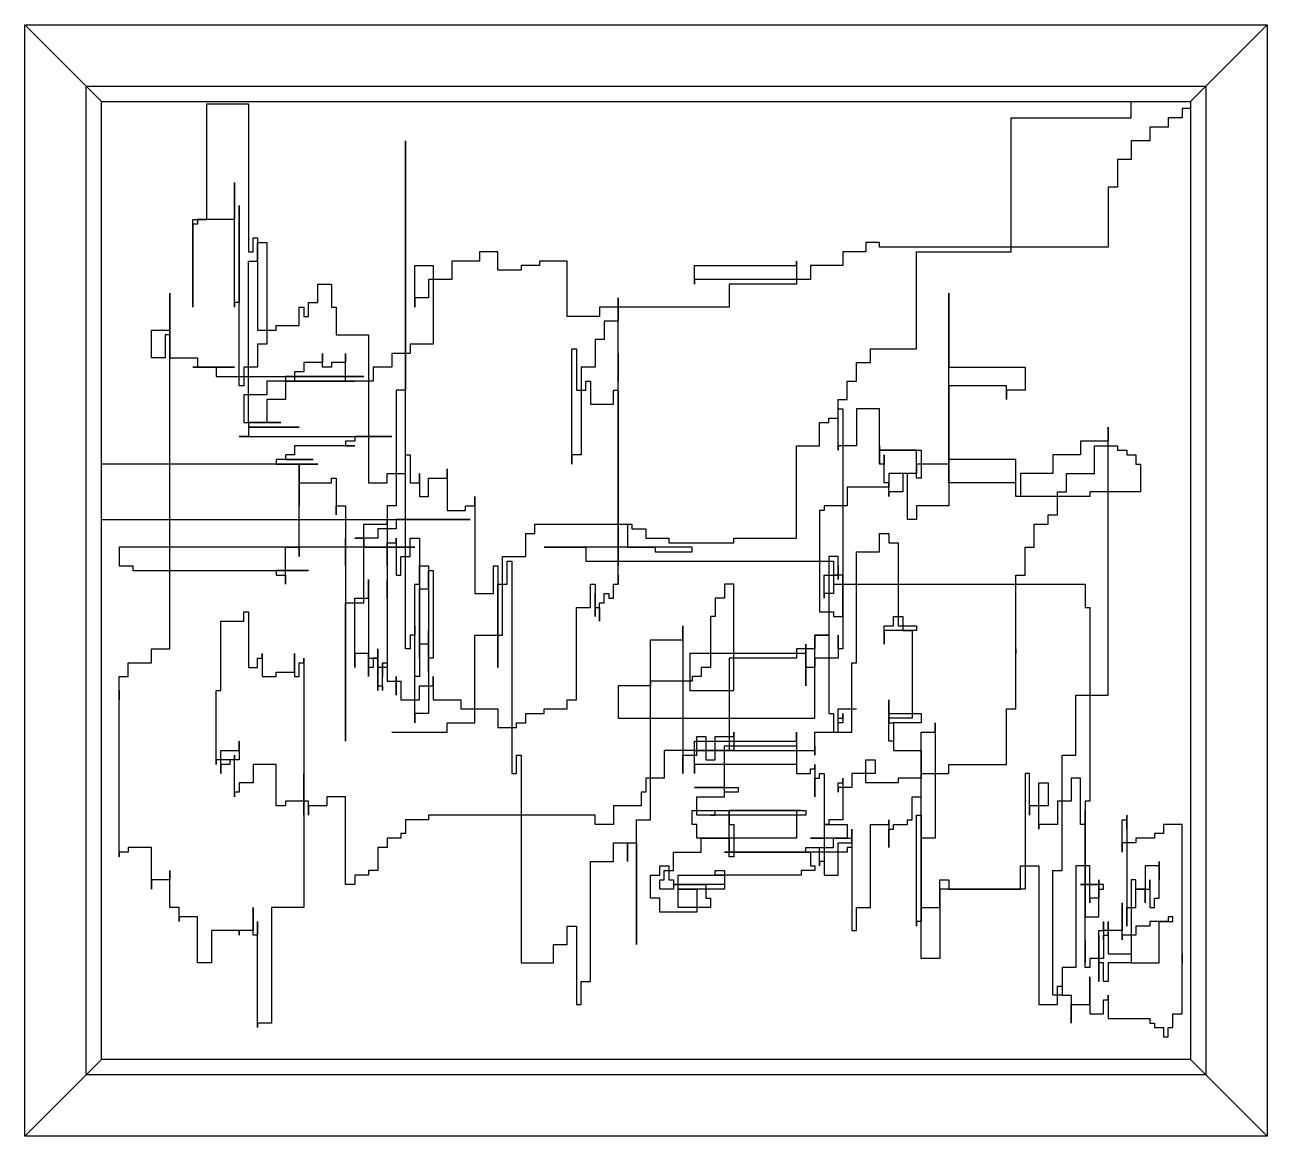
# Model space of a CAD drawing. Extents: x 6164 to 10597, y 5790 to 9750.
# Drawn here: x 7058.8 to 7545.1, y 8081.1 to 8516.1 of the extents above; entities that cross this region are included whole.
import ezdxf

# ---------------------------------------------------------------- set-up
doc = ezdxf.new("R2010")
doc.units = 0
doc.header["$MEASUREMENT"] = 0
for name, color, linetype in [('3', 3, 'CONTINUOUS'), ('4', 4, 'CONTINUOUS'), ('7', 7, 'CONTINUOUS')]:
    doc.layers.add(name, color=color, linetype=linetype)

msp = doc.modelspace()

# ---------------------------------------------------------------- linework, layer by layer
at = {"layer": '3'}
for p, q in [((7491.93, 8479.74), (7491.93, 8486.14)), ((7130.06, 8485.17), (7146.34, 8485.17)), ((7130.06, 8439.97), (7130.06, 8485.17)), ((7146.34, 8485.17), (7146.34, 8427.32)), ((7511.83, 8483.36), (7511.83, 8479.74)), ((7515.1, 8483.36), (7511.83, 8483.36)), ((7444.9, 8427.32), (7444.9, 8479.74)), ((7444.9, 8479.74), (7491.93, 8479.74)), ((7506.4, 8476.13), (7499.17, 8476.13)), ((7499.17, 8476.13), (7499.17, 8470.7)), ((7506.4, 8479.74), (7506.4, 8476.13)), ((7511.83, 8479.74), (7506.4, 8479.74)), ((7207.84, 8271.86), (7207.84, 8470.7)), ((7207.84, 8470.7), (7207.84, 8373.09)), ((7491.93, 8470.7), (7491.93, 8463.47)), ((7499.17, 8470.7), (7491.93, 8470.7)), ((7486.5, 8463.47), (7486.5, 8452.63)), ((7491.93, 8463.47), (7486.5, 8463.47)), ((7140.91, 8405.63), (7140.91, 8454.44)), ((7140.91, 8454.44), (7140.91, 8439.97)), ((7482.89, 8452.63), (7482.89, 8429.13)), ((7486.5, 8452.63), (7482.89, 8452.63)), ((7142.72, 8374.9), (7142.72, 8445.4)), ((7142.72, 8445.4), (7142.72, 8407.43)), ((7124.63, 8405.63), (7124.63, 8439.97)), ((7124.63, 8439.97), (7130.06, 8439.97)), ((7126.44, 8438.17), (7124.63, 8438.17)), ((7124.63, 8438.17), (7124.63, 8420.09)), ((7126.44, 8439.97), (7126.44, 8438.17)), ((7140.91, 8439.97), (7126.44, 8439.97)), ((7148.15, 8427.32), (7148.15, 8432.74)), ((7148.15, 8432.74), (7149.96, 8432.74)), ((7149.96, 8432.74), (7149.96, 8396.59)), ((7124.63, 8420.09), (7124.63, 8427.32)), ((7124.63, 8427.32), (7124.63, 8405.63)), ((7146.34, 8427.32), (7148.15, 8427.32)), ((7149.96, 8423.7), (7149.96, 8430.93)), ((7149.96, 8430.93), (7153.58, 8430.93)), ((7153.58, 8430.93), (7153.58, 8391.17)), ((7244.02, 8427.32), (7236.79, 8427.32)), ((7236.79, 8427.32), (7236.79, 8423.7)), ((7244.02, 8420.09), (7244.02, 8427.32)), ((7388, 8427.32), (7378.95, 8427.32)), ((7378.95, 8427.32), (7378.95, 8421.9)), ((7393.42, 8430.93), (7388, 8430.93)), ((7388, 8430.93), (7388, 8427.32)), ((7393.42, 8429.13), (7393.42, 8430.93)), ((7482.89, 8429.13), (7393.42, 8429.13)), ((7407.9, 8389.36), (7407.9, 8427.32)), ((7407.9, 8427.32), (7444.9, 8427.32)), ((7146.34, 8360.43), (7146.34, 8423.7)), ((7146.34, 8423.7), (7149.96, 8423.7)), ((7225.93, 8423.7), (7225.93, 8416.47)), ((7236.79, 8423.7), (7225.93, 8423.7)), ((7271.16, 8423.7), (7260.3, 8423.7)), ((7260.3, 8423.7), (7260.3, 8421.9)), ((7271.16, 8402.01), (7271.16, 8423.7)), ((7360.86, 8421.9), (7360.86, 8423.7)), ((7360.86, 8423.7), (7360.86, 8414.67)), ((7211.46, 8405.63), (7211.46, 8421.9)), ((7211.46, 8421.9), (7218.7, 8421.9)), ((7218.7, 8421.9), (7218.7, 8391.17)), ((7253.07, 8420.09), (7244.02, 8420.09)), ((7253.07, 8421.9), (7253.07, 8420.09)), ((7260.3, 8421.9), (7253.07, 8421.9)), ((7320.98, 8414.67), (7320.98, 8421.9)), ((7320.98, 8421.9), (7360.86, 8421.9)), ((7378.95, 8421.9), (7366.29, 8421.9)), ((7366.29, 8421.9), (7366.29, 8416.47)), ((7173.47, 8407.43), (7173.47, 8414.67)), ((7173.47, 8414.67), (7178.9, 8414.67)), ((7178.9, 8414.67), (7178.9, 8405.63)), ((7225.93, 8416.47), (7216.89, 8416.47)), ((7216.89, 8416.47), (7216.89, 8409.24)), ((7320.98, 8416.47), (7320.98, 8414.67)), ((7366.29, 8416.47), (7320.98, 8416.47)), ((7360.86, 8414.67), (7334.47, 8414.67)), ((7334.47, 8414.67), (7334.47, 8405.63)), ((7115.59, 8271.86), (7115.59, 8411.05)), ((7115.59, 8411.05), (7115.59, 8394.78)), ((7216.89, 8409.24), (7211.46, 8409.24)), ((7211.46, 8409.24), (7211.46, 8405.63)), ((7291.05, 8376.7), (7291.05, 8409.24)), ((7291.05, 8409.24), (7291.05, 8400.2)), ((7420.56, 8336.93), (7420.56, 8411.05)), ((7420.56, 8411.05), (7420.56, 8398.4)), ((7142.72, 8407.43), (7140.91, 8407.43)), ((7140.91, 8407.43), (7140.91, 8405.63)), ((7166.24, 8398.4), (7166.24, 8405.63)), ((7166.24, 8405.63), (7168.05, 8405.63)), ((7168.05, 8405.63), (7168.05, 8402.01)), ((7169.86, 8402.01), (7169.86, 8407.43)), ((7169.86, 8407.43), (7173.47, 8407.43)), ((7178.9, 8405.63), (7180.71, 8405.63)), ((7180.71, 8405.63), (7180.71, 8394.78)), ((7283.82, 8405.63), (7283.82, 8402.01)), ((7334.47, 8405.63), (7283.82, 8405.63)), ((7115.59, 8398.4), (7115.59, 8385.74)), ((7115.59, 8396.59), (7115.59, 8398.4)), ((7157.19, 8396.59), (7157.19, 8398.4)), ((7157.19, 8398.4), (7166.24, 8398.4)), ((7168.05, 8402.01), (7169.86, 8402.01)), ((7283.82, 8402.01), (7271.16, 8402.01)), ((7291.05, 8400.2), (7285.63, 8400.2)), ((7285.63, 8400.2), (7285.63, 8392.97)), ((7420.56, 8402.01), (7420.56, 8382.13)), ((7420.56, 8398.4), (7420.56, 8402.01)), ((7108.35, 8385.74), (7108.35, 8396.59)), ((7108.35, 8396.59), (7115.59, 8396.59)), ((7113.78, 8394.78), (7113.78, 8385.74)), ((7115.59, 8394.78), (7113.78, 8394.78)), ((7149.96, 8396.59), (7157.19, 8396.59)), ((7180.71, 8394.78), (7193.37, 8394.78)), ((7193.37, 8394.78), (7193.37, 8336.93)), ((7282.01, 8392.97), (7282.01, 8382.13)), ((7285.63, 8392.97), (7282.01, 8392.97)), ((7149.96, 8391.17), (7149.96, 8382.13)), ((7153.58, 8391.17), (7149.96, 8391.17)), ((7209.65, 8391.17), (7209.65, 8387.55)), ((7218.7, 8391.17), (7209.65, 8391.17)), ((7272.96, 8389.36), (7274.77, 8389.36)), ((7272.96, 8344.16), (7272.96, 8389.36)), ((7274.77, 8389.36), (7274.77, 8373.09)), ((7389.81, 8389.36), (7407.9, 8389.36)), ((7389.81, 8383.93), (7389.81, 8389.36)), ((7113.78, 8385.74), (7108.35, 8385.74)), ((7115.59, 8385.74), (7126.44, 8385.74)), ((7126.44, 8385.74), (7126.44, 8382.13)), ((7175.28, 8383.93), (7168.05, 8383.93)), ((7168.05, 8383.93), (7168.05, 8380.32)), ((7175.28, 8382.13), (7175.28, 8387.55)), ((7175.28, 8387.55), (7175.28, 8383.93)), ((7184.33, 8383.93), (7178.9, 8383.93)), ((7178.9, 8383.93), (7178.9, 8382.13)), ((7184.33, 8376.7), (7184.33, 8387.55)), ((7184.33, 8387.55), (7184.33, 8383.93)), ((7209.65, 8387.55), (7202.42, 8387.55)), ((7202.42, 8387.55), (7202.42, 8382.13)), ((7291.05, 8311.63), (7291.05, 8387.55)), ((7291.05, 8387.55), (7291.05, 8376.7)), ((7384.38, 8383.93), (7389.81, 8383.93)), ((7384.38, 8376.7), (7384.38, 8383.93)), ((7139.1, 8382.13), (7124.63, 8382.13)), ((7124.63, 8382.13), (7140.91, 8382.13)), ((7126.44, 8382.13), (7139.1, 8382.13)), ((7133.68, 8382.13), (7133.68, 8378.51)), ((7140.91, 8382.13), (7133.68, 8382.13)), ((7133.68, 8378.51), (7191.56, 8378.51)), ((7149.96, 8382.13), (7144.53, 8382.13)), ((7144.53, 8382.13), (7144.53, 8374.9)), ((7164.43, 8378.51), (7160.81, 8378.51)), ((7160.81, 8378.51), (7160.81, 8369.47)), ((7168.05, 8380.32), (7164.43, 8380.32)), ((7164.43, 8380.32), (7164.43, 8378.51)), ((7164.43, 8378.51), (7164.43, 8376.7)), ((7191.56, 8378.51), (7164.43, 8378.51)), ((7178.9, 8382.13), (7175.28, 8382.13)), ((7202.42, 8382.13), (7195.18, 8382.13)), ((7195.18, 8382.13), (7195.18, 8376.7)), ((7282.01, 8382.13), (7276.58, 8382.13)), ((7276.58, 8382.13), (7276.58, 8347.78)), ((7420.56, 8382.13), (7450.33, 8382.13)), ((7450.33, 8382.13), (7450.33, 8373.09)), ((7144.53, 8374.9), (7142.72, 8374.9)), ((7164.43, 8376.7), (7153.58, 8376.7)), ((7153.58, 8376.7), (7153.58, 8371.28)), ((7160.81, 8376.7), (7164.43, 8376.7)), ((7187.95, 8376.7), (7160.81, 8376.7)), ((7164.43, 8376.7), (7187.95, 8376.7)), ((7195.18, 8376.7), (7184.33, 8376.7)), ((7278.39, 8376.7), (7280.2, 8376.7)), ((7278.39, 8373.09), (7278.39, 8376.7)), ((7280.2, 8376.7), (7280.2, 8367.66)), ((7380.76, 8376.7), (7384.38, 8376.7)), ((7380.76, 8369.47), (7380.76, 8376.7)), ((7420.56, 8374.9), (7420.56, 8327.9)), ((7443.09, 8374.9), (7420.56, 8374.9)), ((7443.09, 8369.47), (7443.09, 8374.9)), ((7153.58, 8371.28), (7144.53, 8371.28)), ((7144.53, 8371.28), (7144.53, 8360.43)), ((7160.81, 8369.47), (7153.58, 8369.47)), ((7153.58, 8369.47), (7153.58, 8360.43)), ((7204.23, 8373.09), (7204.23, 8327.9)), ((7207.84, 8373.09), (7204.23, 8373.09)), ((7274.77, 8373.09), (7278.39, 8373.09)), ((7289.25, 8367.66), (7289.25, 8373.09)), ((7289.25, 8373.09), (7291.05, 8373.09)), ((7291.05, 8373.09), (7291.05, 8342.36)), ((7377.14, 8369.47), (7380.76, 8369.47)), ((7377.14, 8362.24), (7377.14, 8369.47)), ((7450.33, 8373.09), (7443.09, 8373.09)), ((7443.09, 8373.09), (7443.09, 8369.47)), ((7280.2, 8367.66), (7289.25, 8367.66)), ((7377.14, 8365.86), (7378.95, 8365.86)), ((7377.14, 8349.59), (7377.14, 8365.86)), ((7378.95, 8365.86), (7378.95, 8284.51)), ((7384.38, 8365.86), (7384.38, 8351.4)), ((7393.42, 8365.86), (7384.38, 8365.86)), ((7393.42, 8344.16), (7393.42, 8365.86)), ((7144.53, 8360.43), (7159, 8360.43)), ((7153.58, 8360.43), (7146.34, 8360.43)), ((7159, 8360.43), (7146.34, 8360.43)), ((7146.34, 8360.43), (7146.34, 8358.63)), ((7369.91, 8360.43), (7373.53, 8360.43)), ((7369.91, 8351.4), (7369.91, 8360.43)), ((7373.53, 8362.24), (7377.14, 8362.24)), ((7373.53, 8360.43), (7373.53, 8362.24)), ((7146.34, 8355.01), (7142.72, 8355.01)), ((7142.72, 8355.01), (7202.42, 8355.01)), ((7146.34, 8358.63), (7166.24, 8358.63)), ((7166.24, 8358.63), (7146.34, 8358.63)), ((7146.34, 8358.63), (7146.34, 8355.01)), ((7202.42, 8355.01), (7187.95, 8355.01)), ((7187.95, 8355.01), (7187.95, 8353.2)), ((7482.89, 8253.78), (7482.89, 8358.63)), ((7482.89, 8358.63), (7482.89, 8353.2)), ((7164.43, 8351.4), (7164.43, 8347.78)), ((7187.95, 8351.4), (7164.43, 8351.4)), ((7184.33, 8353.2), (7184.33, 8351.4)), ((7187.95, 8353.2), (7184.33, 8353.2)), ((7184.33, 8351.4), (7187.95, 8351.4)), ((7291.05, 8342.36), (7291.05, 8353.2)), ((7291.05, 8353.2), (7291.05, 8347.78)), ((7291.05, 8304.39), (7291.05, 8349.59)), ((7291.05, 8349.59), (7291.05, 8311.63)), ((7291.05, 8347.78), (7291.05, 8349.59)), ((7291.05, 8349.59), (7291.05, 8333.32)), ((7360.86, 8315.24), (7360.86, 8351.4)), ((7360.86, 8351.4), (7369.91, 8351.4)), ((7377.14, 8351.4), (7377.14, 8349.59)), ((7384.38, 8351.4), (7377.14, 8351.4)), ((7393.42, 8344.16), (7393.42, 8351.4)), ((7393.42, 8351.4), (7393.42, 8349.59)), ((7393.42, 8349.59), (7393.42, 8344.16)), ((7393.42, 8349.59), (7409.7, 8349.59)), ((7407.9, 8349.59), (7393.42, 8349.59)), ((7407.9, 8338.74), (7407.9, 8349.59)), ((7409.7, 8349.59), (7409.7, 8338.74)), ((7472.03, 8353.2), (7472.03, 8347.78)), ((7482.89, 8353.2), (7472.03, 8353.2)), ((7477.46, 8340.55), (7477.46, 8351.4)), ((7477.46, 8351.4), (7486.5, 8351.4)), ((7486.5, 8351.4), (7486.5, 8349.59)), ((7486.5, 8349.59), (7490.12, 8349.59)), ((7490.12, 8349.59), (7490.12, 8347.78)), ((7171.66, 8345.97), (7157.19, 8345.97)), ((7157.19, 8345.97), (7157.19, 8344.16)), ((7164.43, 8347.78), (7160.81, 8347.78)), ((7160.81, 8347.78), (7160.81, 8345.97)), ((7160.81, 8345.97), (7171.66, 8345.97)), ((7207.84, 8340.55), (7207.84, 8347.78)), ((7207.84, 8347.78), (7209.65, 8347.78)), ((7209.65, 8347.78), (7209.65, 8336.93)), ((7276.58, 8347.78), (7272.96, 8347.78)), ((7272.96, 8347.78), (7272.96, 8344.16)), ((7395.23, 8336.93), (7395.23, 8347.78)), ((7395.23, 8347.78), (7395.23, 8344.16)), ((7446.71, 8345.97), (7420.56, 8345.97)), ((7420.56, 8345.97), (7420.56, 8344.16)), ((7446.71, 8331.51), (7446.71, 8345.97)), ((7472.03, 8347.78), (7461.18, 8347.78)), ((7461.18, 8347.78), (7461.18, 8340.55)), ((7490.12, 8347.78), (7493.74, 8347.78)), ((7493.74, 8347.78), (7493.74, 8344.16)), ((7173.47, 8344.16), (7088.83, 8344.16)), ((7157.19, 8344.16), (7173.47, 8344.16)), ((7166.24, 8344.16), (7166.24, 8327.9)), ((7166.24, 8308.01), (7166.24, 8344.16)), ((7200.61, 8336.93), (7200.61, 8340.55)), ((7200.61, 8340.55), (7207.84, 8340.55)), ((7213.27, 8336.93), (7213.27, 8340.55)), ((7213.27, 8340.55), (7213.27, 8331.51)), ((7224.12, 8342.36), (7224.12, 8326.09)), ((7224.12, 8338.74), (7224.12, 8342.36)), ((7291.05, 8297.16), (7291.05, 8340.55)), ((7291.05, 8340.55), (7291.05, 8304.39)), ((7395.23, 8344.16), (7393.42, 8344.16)), ((7397.04, 8340.55), (7397.04, 8335.13)), ((7407.9, 8340.55), (7397.04, 8340.55)), ((7404.28, 8340.55), (7402.47, 8340.55)), ((7402.47, 8340.55), (7402.47, 8333.32)), ((7404.28, 8322.47), (7404.28, 8340.55)), ((7420.56, 8344.16), (7407.9, 8344.16)), ((7407.9, 8344.16), (7407.9, 8340.55)), ((7448.52, 8340.55), (7448.52, 8331.51)), ((7461.18, 8340.55), (7448.52, 8340.55)), ((7466.61, 8340.55), (7477.46, 8340.55)), ((7466.61, 8333.32), (7466.61, 8340.55)), ((7493.74, 8344.16), (7495.55, 8344.16)), ((7495.55, 8344.16), (7495.55, 8333.32)), ((7166.24, 8327.9), (7166.24, 8336.93)), ((7166.24, 8336.93), (7178.9, 8336.93)), ((7178.9, 8336.93), (7178.9, 8338.74)), ((7178.9, 8338.74), (7180.71, 8338.74)), ((7180.71, 8338.74), (7180.71, 8324.28)), ((7193.37, 8336.93), (7200.61, 8336.93)), ((7209.65, 8336.93), (7213.27, 8336.93)), ((7216.89, 8338.74), (7224.12, 8338.74)), ((7216.89, 8331.51), (7216.89, 8338.74)), ((7291.05, 8333.32), (7291.05, 8338.74)), ((7291.05, 8338.74), (7291.05, 8331.51)), ((7380.76, 8335.13), (7380.76, 8327.9)), ((7397.04, 8335.13), (7380.76, 8335.13)), ((7397.04, 8336.93), (7395.23, 8336.93)), ((7397.04, 8331.51), (7397.04, 8336.93)), ((7409.7, 8338.74), (7407.9, 8338.74)), ((7446.71, 8336.93), (7420.56, 8336.93)), ((7446.71, 8331.51), (7446.71, 8336.93)), ((7213.27, 8331.51), (7216.89, 8331.51)), ((7234.98, 8327.9), (7234.98, 8331.51)), ((7234.98, 8331.51), (7234.98, 8293.55)), ((7291.05, 8333.32), (7291.05, 8320.66)), ((7291.05, 8331.51), (7291.05, 8333.32)), ((7397.04, 8333.32), (7397.04, 8331.51)), ((7402.47, 8333.32), (7397.04, 8333.32)), ((7475.65, 8331.51), (7446.71, 8331.51)), ((7448.52, 8331.51), (7446.71, 8331.51)), ((7462.99, 8324.28), (7462.99, 8333.32)), ((7462.99, 8333.32), (7466.61, 8333.32)), ((7475.65, 8333.32), (7475.65, 8331.51)), ((7495.55, 8333.32), (7475.65, 8333.32)), ((7180.71, 8327.9), (7184.33, 8327.9)), ((7180.71, 8324.28), (7180.71, 8327.9)), ((7184.33, 8327.9), (7184.33, 8304.39)), ((7204.23, 8327.9), (7200.61, 8327.9)), ((7200.61, 8327.9), (7200.61, 8291.74)), ((7224.12, 8326.09), (7231.36, 8326.09)), ((7231.36, 8327.9), (7234.98, 8327.9)), ((7231.36, 8326.09), (7231.36, 8327.9)), ((7371.72, 8326.09), (7369.91, 8326.09)), ((7369.91, 8326.09), (7369.91, 8286.32)), ((7371.72, 8327.9), (7371.72, 8326.09)), ((7380.76, 8327.9), (7371.72, 8327.9)), ((7420.56, 8327.9), (7407.9, 8327.9)), ((7407.9, 8327.9), (7407.9, 8322.47)), ((7088.83, 8322.47), (7233.17, 8322.47)), ((7191.56, 8289.93), (7191.56, 8320.66)), ((7191.56, 8320.66), (7200.61, 8320.66)), ((7200.61, 8320.66), (7200.61, 8322.47)), ((7200.61, 8322.47), (7200.61, 8304.39)), ((7233.17, 8322.47), (7204.23, 8322.47)), ((7204.23, 8322.47), (7204.23, 8318.86)), ((7258.49, 8317.05), (7258.49, 8320.66)), ((7258.49, 8320.66), (7296.48, 8320.66)), ((7291.05, 8320.66), (7294.67, 8320.66)), ((7294.67, 8320.66), (7294.67, 8311.63)), ((7296.48, 8320.66), (7296.48, 8318.86)), ((7407.9, 8322.47), (7404.28, 8322.47)), ((7453.94, 8320.66), (7459.37, 8320.66)), ((7453.94, 8311.63), (7453.94, 8320.66)), ((7459.37, 8324.28), (7462.99, 8324.28)), ((7459.37, 8320.66), (7459.37, 8324.28)), ((7184.33, 8304.39), (7184.33, 8315.24)), ((7184.33, 8315.24), (7184.33, 8235.7)), ((7196.99, 8315.24), (7187.95, 8315.24)), ((7187.95, 8315.24), (7191.56, 8315.24)), ((7191.56, 8315.24), (7191.56, 8311.63)), ((7204.23, 8318.86), (7196.99, 8318.86)), ((7196.99, 8318.86), (7196.99, 8315.24)), ((7204.23, 8313.43), (7204.23, 8315.24)), ((7204.23, 8315.24), (7204.23, 8300.78)), ((7209.65, 8308.01), (7209.65, 8315.24)), ((7209.65, 8315.24), (7213.27, 8315.24)), ((7213.27, 8315.24), (7213.27, 8261.01)), ((7254.88, 8308.01), (7254.88, 8317.05)), ((7254.88, 8317.05), (7258.49, 8317.05)), ((7296.48, 8318.86), (7301.91, 8318.86)), ((7301.91, 8318.86), (7301.91, 8315.24)), ((7301.91, 8315.24), (7310.95, 8315.24)), ((7310.95, 8315.24), (7310.95, 8313.43)), ((7336.28, 8315.24), (7360.86, 8315.24)), ((7336.28, 8313.43), (7336.28, 8315.24)), ((7393.42, 8309.82), (7393.42, 8317.05)), ((7393.42, 8317.05), (7397.04, 8317.05)), ((7397.04, 8317.05), (7397.04, 8313.43)), ((7211.46, 8311.63), (7095.69, 8311.63)), ((7095.69, 8311.63), (7095.69, 8304.39)), ((7160.81, 8297.16), (7160.81, 8311.63)), ((7160.81, 8311.63), (7166.24, 8311.63)), ((7166.24, 8311.63), (7166.24, 8308.01)), ((7191.56, 8311.63), (7211.46, 8311.63)), ((7200.61, 8304.39), (7200.61, 8313.43)), ((7200.61, 8313.43), (7204.23, 8313.43)), ((7262.11, 8311.63), (7278.39, 8311.63)), ((7320, 8311.63), (7262.11, 8311.63)), ((7278.39, 8311.63), (7278.39, 8306.2)), ((7294.67, 8311.63), (7305.53, 8311.63)), ((7305.53, 8311.63), (7305.53, 8309.82)), ((7310.95, 8313.43), (7336.28, 8313.43)), ((7320, 8309.82), (7320, 8311.63)), ((7397.04, 8313.43), (7400.66, 8313.43)), ((7400.66, 8313.43), (7400.66, 8280.89)), ((7450.33, 8311.63), (7453.94, 8311.63)), ((7450.33, 8300.78), (7450.33, 8311.63)), ((7206.03, 8300.78), (7206.03, 8308.01)), ((7206.03, 8308.01), (7209.65, 8308.01)), ((7245.83, 8277.28), (7245.83, 8308.01)), ((7245.83, 8308.01), (7254.88, 8308.01)), ((7247.64, 8297.16), (7247.64, 8306.2)), ((7247.64, 8306.2), (7249.45, 8306.2)), ((7249.45, 8306.2), (7249.45, 8223.05)), ((7278.39, 8306.2), (7375.34, 8306.2)), ((7305.53, 8309.82), (7320, 8309.82)), ((7373.53, 8308.01), (7373.53, 8246.55)), ((7377.14, 8308.01), (7373.53, 8308.01)), ((7375.34, 8306.2), (7375.34, 8297.16)), ((7377.14, 8298.97), (7377.14, 8308.01)), ((7384.38, 8309.82), (7393.42, 8309.82)), ((7384.38, 8266.43), (7384.38, 8309.82)), ((7095.69, 8304.39), (7101.12, 8304.39)), ((7101.12, 8304.39), (7101.12, 8302.59)), ((7101.12, 8302.59), (7169.86, 8302.59)), ((7169.86, 8302.59), (7157.19, 8302.59)), ((7157.19, 8302.59), (7157.19, 8300.78)), ((7157.19, 8300.78), (7160.81, 8300.78)), ((7160.81, 8300.78), (7160.81, 8297.16)), ((7204.23, 8300.78), (7206.03, 8300.78)), ((7213.27, 8297.16), (7213.27, 8304.39)), ((7213.27, 8304.39), (7216.89, 8304.39)), ((7216.89, 8304.39), (7216.89, 8273.66)), ((7216.89, 8295.36), (7216.89, 8302.59)), ((7216.89, 8302.59), (7218.7, 8302.59)), ((7218.7, 8302.59), (7218.7, 8268.24)), ((7242.21, 8293.55), (7242.21, 8304.39)), ((7242.21, 8304.39), (7244.02, 8304.39)), ((7244.02, 8304.39), (7244.02, 8264.63)), ((7291.05, 8297.16), (7291.05, 8300.78)), ((7291.05, 8300.78), (7291.05, 8297.16)), ((7371.72, 8300.78), (7377.14, 8300.78)), ((7371.72, 8291.74), (7371.72, 8300.78)), ((7375.34, 8300.78), (7375.34, 8293.55)), ((7378.95, 8300.78), (7375.34, 8300.78)), ((7377.14, 8304.39), (7377.14, 8298.97)), ((7377.14, 8300.78), (7377.14, 8304.39)), ((7378.95, 8284.51), (7378.95, 8300.78)), ((7446.71, 8300.78), (7450.33, 8300.78)), ((7446.71, 8270.05), (7446.71, 8300.78)), ((7193.37, 8291.74), (7193.37, 8298.97)), ((7193.37, 8298.97), (7193.37, 8261.01)), ((7200.61, 8291.74), (7200.61, 8298.97)), ((7200.61, 8298.97), (7200.61, 8264.63)), ((7211.46, 8261.01), (7211.46, 8297.16)), ((7211.46, 8297.16), (7213.27, 8297.16)), ((7244.02, 8264.63), (7244.02, 8297.16)), ((7244.02, 8297.16), (7247.64, 8297.16)), ((7280.2, 8288.13), (7280.2, 8297.16)), ((7280.2, 8297.16), (7282.01, 8297.16)), ((7282.01, 8297.16), (7282.01, 8284.51)), ((7289.25, 8291.74), (7289.25, 8297.16)), ((7289.25, 8297.16), (7291.05, 8297.16)), ((7332.66, 8297.16), (7332.66, 8291.74)), ((7336.28, 8297.16), (7332.66, 8297.16)), ((7336.28, 8255.59), (7336.28, 8297.16)), ((7375.34, 8297.16), (7473.84, 8297.16)), ((7473.84, 8297.16), (7473.84, 8288.13)), ((7187.95, 8264.63), (7187.95, 8291.74)), ((7187.95, 8291.74), (7193.37, 8291.74)), ((7213.27, 8268.24), (7213.27, 8295.36)), ((7213.27, 8295.36), (7216.89, 8295.36)), ((7234.98, 8293.55), (7242.21, 8293.55)), ((7282.01, 8284.51), (7282.01, 8293.55)), ((7282.01, 8293.55), (7282.01, 8286.32)), ((7282.01, 8286.32), (7282.01, 8293.55)), ((7282.01, 8293.55), (7282.01, 8284.51)), ((7285.63, 8289.93), (7285.63, 8293.55)), ((7285.63, 8293.55), (7287.44, 8293.55)), ((7287.44, 8293.55), (7287.44, 8291.74)), ((7287.44, 8291.74), (7289.25, 8291.74)), ((7332.66, 8291.74), (7329.04, 8291.74)), ((7329.04, 8291.74), (7329.04, 8284.51)), ((7371.72, 8293.55), (7371.72, 8291.74)), ((7375.34, 8293.55), (7371.72, 8293.55)), ((7144.53, 8282.7), (7144.53, 8286.32)), ((7144.53, 8286.32), (7146.34, 8286.32)), ((7146.34, 8286.32), (7146.34, 8264.63)), ((7184.33, 8289.93), (7191.56, 8289.93)), ((7184.33, 8235.7), (7184.33, 8289.93)), ((7274.77, 8288.13), (7280.2, 8288.13)), ((7274.77, 8251.97), (7274.77, 8288.13)), ((7282.01, 8284.51), (7282.01, 8288.13)), ((7282.01, 8288.13), (7283.82, 8288.13)), ((7283.82, 8282.7), (7283.82, 8289.93)), ((7283.82, 8289.93), (7285.63, 8289.93)), ((7283.82, 8288.13), (7283.82, 8282.7)), ((7369.91, 8286.32), (7375.34, 8286.32)), ((7375.34, 8286.32), (7375.34, 8284.51)), ((7473.84, 8288.13), (7475.65, 8288.13)), ((7475.65, 8288.13), (7475.65, 8212.2)), ((7135.49, 8282.7), (7144.53, 8282.7)), ((7135.49, 8255.59), (7135.49, 8282.7)), ((7327.23, 8284.51), (7327.23, 8264.63)), ((7329.04, 8284.51), (7327.23, 8284.51)), ((7375.34, 8284.51), (7378.95, 8284.51)), ((7378.95, 8284.51), (7378.95, 8271.86)), ((7398.85, 8280.89), (7398.85, 8284.51)), ((7398.85, 8284.51), (7402.47, 8284.51)), ((7402.47, 8284.51), (7402.47, 8279.09)), ((7211.46, 8277.28), (7209.65, 8277.28)), ((7209.65, 8277.28), (7209.65, 8271.86)), ((7211.46, 8280.89), (7211.46, 8277.28)), ((7211.46, 8242.93), (7211.46, 8280.89)), ((7216.89, 8262.82), (7216.89, 8279.09)), ((7216.89, 8279.09), (7216.89, 8246.55)), ((7234.98, 8277.28), (7245.83, 8277.28)), ((7234.98, 8242.93), (7234.98, 8277.28)), ((7316.38, 8275.47), (7316.38, 8280.89)), ((7316.38, 8280.89), (7316.38, 8223.05)), ((7373.53, 8277.28), (7368.1, 8277.28)), ((7368.1, 8277.28), (7373.53, 8277.28)), ((7368.1, 8244.74), (7368.1, 8277.28)), ((7368.1, 8277.28), (7368.1, 8271.86)), ((7377.14, 8277.28), (7377.14, 8268.24)), ((7377.14, 8271.86), (7377.14, 8277.28)), ((7395.23, 8273.66), (7395.23, 8280.89)), ((7395.23, 8280.89), (7398.85, 8280.89)), ((7395.23, 8279.09), (7395.23, 8273.66)), ((7407.9, 8279.09), (7395.23, 8279.09)), ((7400.66, 8280.89), (7407.9, 8280.89)), ((7402.47, 8279.09), (7406.09, 8279.09)), ((7406.09, 8279.09), (7406.09, 8244.74)), ((7407.9, 8280.89), (7407.9, 8279.09)), ((7108.35, 8266.43), (7108.35, 8271.86)), ((7108.35, 8271.86), (7115.59, 8271.86)), ((7196.99, 8268.24), (7196.99, 8271.86)), ((7196.99, 8271.86), (7196.99, 8257.39)), ((7209.65, 8271.86), (7207.84, 8271.86)), ((7216.89, 8273.66), (7213.27, 8273.66)), ((7213.27, 8273.66), (7213.27, 8268.24)), ((7303.72, 8275.47), (7316.38, 8275.47)), ((7303.72, 8204.97), (7303.72, 8275.47)), ((7360.86, 8271.86), (7360.86, 8268.24)), ((7368.1, 8271.86), (7360.86, 8271.86)), ((7364.48, 8273.66), (7364.48, 8270.05)), ((7364.48, 8257.39), (7364.48, 8273.66)), ((7364.48, 8271.86), (7364.48, 8257.39)), ((7364.48, 8268.24), (7364.48, 8271.86)), ((7364.48, 8271.86), (7364.48, 8268.24)), ((7364.48, 8264.63), (7364.48, 8271.86)), ((7378.95, 8271.86), (7377.14, 8271.86)), ((7446.71, 8248.36), (7446.71, 8271.86)), ((7446.71, 8271.86), (7446.71, 8270.05)), ((7149.96, 8264.63), (7149.96, 8268.24)), ((7149.96, 8268.24), (7151.77, 8268.24)), ((7151.77, 8268.24), (7151.77, 8270.05)), ((7151.77, 8270.05), (7151.77, 8261.01)), ((7164.43, 8262.82), (7164.43, 8270.05)), ((7164.43, 8270.05), (7164.43, 8261.01)), ((7168.05, 8266.43), (7168.05, 8268.24)), ((7168.05, 8268.24), (7168.05, 8206.78)), ((7193.37, 8270.05), (7187.95, 8270.05)), ((7187.95, 8270.05), (7187.95, 8264.63)), ((7193.37, 8264.63), (7193.37, 8270.05)), ((7193.37, 8261.01), (7193.37, 8268.24)), ((7193.37, 8268.24), (7196.99, 8268.24)), ((7196.99, 8268.24), (7195.18, 8268.24)), ((7195.18, 8268.24), (7195.18, 8264.63)), ((7196.99, 8255.59), (7196.99, 8268.24)), ((7218.7, 8268.24), (7216.89, 8268.24)), ((7216.89, 8268.24), (7216.89, 8262.82)), ((7319.17, 8270.05), (7319.17, 8255.59)), ((7364.48, 8270.05), (7319.17, 8270.05)), ((7360.86, 8268.24), (7334.47, 8268.24)), ((7334.47, 8268.24), (7334.47, 8232.09)), ((7377.14, 8268.24), (7368.1, 8268.24)), ((7368.1, 8268.24), (7368.1, 8264.63)), ((7099.31, 8266.43), (7108.35, 8266.43)), ((7099.31, 8261.01), (7099.31, 8266.43)), ((7146.34, 8264.63), (7149.96, 8264.63)), ((7157.19, 8261.01), (7157.19, 8262.82)), ((7157.19, 8262.82), (7164.43, 8262.82)), ((7166.24, 8261.01), (7166.24, 8266.43)), ((7166.24, 8266.43), (7168.05, 8266.43)), ((7195.18, 8264.63), (7193.37, 8264.63)), ((7200.61, 8264.63), (7196.99, 8264.63)), ((7196.99, 8264.63), (7196.99, 8255.59)), ((7198.8, 8266.43), (7198.8, 8261.01)), ((7198.8, 8261.01), (7198.8, 8266.43)), ((7198.8, 8266.43), (7200.61, 8266.43)), ((7198.8, 8255.59), (7198.8, 8266.43)), ((7200.61, 8266.43), (7200.61, 8259.2)), ((7327.23, 8264.63), (7323.62, 8264.63)), ((7323.62, 8264.63), (7323.62, 8261.01)), ((7368.1, 8264.63), (7364.48, 8264.63)), ((7382.57, 8239.32), (7382.57, 8266.43)), ((7382.57, 8266.43), (7384.38, 8266.43)), ((7095.69, 8261.01), (7099.31, 8261.01)), ((7095.69, 8251.97), (7095.69, 8261.01)), ((7151.77, 8261.01), (7157.19, 8261.01)), ((7164.43, 8261.01), (7166.24, 8261.01)), ((7196.99, 8257.39), (7198.8, 8257.39)), ((7198.8, 8257.39), (7198.8, 8255.59)), ((7200.61, 8259.2), (7204.23, 8259.2)), ((7204.23, 8259.2), (7204.23, 8261.01)), ((7204.23, 8261.01), (7204.23, 8253.78)), ((7204.23, 8259.2), (7206.03, 8259.2)), ((7204.23, 8253.78), (7204.23, 8259.2)), ((7206.03, 8259.2), (7206.03, 8251.97)), ((7213.27, 8261.01), (7211.46, 8261.01)), ((7213.27, 8257.39), (7218.7, 8257.39)), ((7213.27, 8251.97), (7213.27, 8257.39)), ((7218.7, 8257.39), (7218.7, 8261.01)), ((7218.7, 8261.01), (7218.7, 8251.97)), ((7303.72, 8257.39), (7291.05, 8257.39)), ((7291.05, 8257.39), (7291.05, 8244.74)), ((7320, 8259.2), (7303.72, 8259.2)), ((7303.72, 8259.2), (7303.72, 8257.39)), ((7323.62, 8261.01), (7320, 8261.01)), ((7320, 8261.01), (7320, 8259.2)), ((7095.69, 8190.51), (7095.69, 8255.59)), ((7095.69, 8255.59), (7095.69, 8251.97)), ((7133.68, 8226.66), (7133.68, 8255.59)), ((7133.68, 8255.59), (7135.49, 8255.59)), ((7206.03, 8251.97), (7213.27, 8251.97)), ((7218.7, 8251.97), (7229.55, 8251.97)), ((7229.55, 8251.97), (7229.55, 8248.36)), ((7271.16, 8248.36), (7271.16, 8251.97)), ((7271.16, 8251.97), (7274.77, 8251.97)), ((7319.17, 8255.59), (7336.28, 8255.59)), ((7397.04, 8235.7), (7397.04, 8251.97)), ((7397.04, 8251.97), (7397.04, 8242.93)), ((7470.22, 8253.78), (7482.89, 8253.78)), ((7470.22, 8230.28), (7470.22, 8253.78)), ((7229.55, 8248.36), (7244.02, 8248.36)), ((7244.02, 8248.36), (7244.02, 8241.13)), ((7262.11, 8246.55), (7262.11, 8248.36)), ((7262.11, 8248.36), (7271.16, 8248.36)), ((7377.14, 8248.36), (7384.38, 8248.36)), ((7377.14, 8242.93), (7377.14, 8248.36)), ((7443.09, 8248.36), (7446.71, 8248.36)), ((7443.09, 8226.66), (7443.09, 8248.36)), ((7216.89, 8246.55), (7211.46, 8246.55)), ((7211.46, 8246.55), (7211.46, 8242.93)), ((7224.12, 8239.32), (7224.12, 8242.93)), ((7224.12, 8242.93), (7234.98, 8242.93)), ((7251.26, 8241.13), (7251.26, 8242.93)), ((7251.26, 8242.93), (7254.88, 8242.93)), ((7254.88, 8242.93), (7254.88, 8246.55)), ((7254.88, 8246.55), (7262.11, 8246.55)), ((7291.05, 8244.74), (7368.1, 8244.74)), ((7373.53, 8246.55), (7375.34, 8246.55)), ((7375.34, 8246.55), (7375.34, 8239.32)), ((7377.14, 8244.74), (7378.95, 8244.74)), ((7377.14, 8239.32), (7377.14, 8244.74)), ((7378.95, 8242.93), (7377.14, 8242.93)), ((7378.95, 8246.55), (7378.95, 8242.93)), ((7378.95, 8244.74), (7378.95, 8246.55)), ((7397.04, 8244.74), (7397.04, 8246.55)), ((7397.04, 8246.55), (7409.7, 8246.55)), ((7406.09, 8244.74), (7397.04, 8244.74)), ((7397.04, 8242.93), (7398.85, 8242.93)), ((7409.7, 8242.93), (7398.85, 8242.93)), ((7398.85, 8242.93), (7398.85, 8235.7)), ((7398.85, 8242.93), (7398.85, 8232.09)), ((7409.7, 8246.55), (7409.7, 8242.93)), ((7415.13, 8239.32), (7415.13, 8242.93)), ((7415.13, 8242.93), (7415.13, 8197.74)), ((7202.42, 8239.32), (7224.12, 8239.32)), ((7244.02, 8241.13), (7251.26, 8241.13)), ((7321.81, 8230.28), (7321.81, 8237.51)), ((7321.81, 8237.51), (7325.42, 8237.51)), ((7325.42, 8237.51), (7325.42, 8228.47)), ((7329.04, 8237.51), (7336.28, 8237.51)), ((7329.04, 8228.47), (7329.04, 8237.51)), ((7336.28, 8237.51), (7336.28, 8239.32)), ((7336.28, 8239.32), (7336.28, 8232.09)), ((7360.86, 8239.32), (7360.86, 8223.05)), ((7360.86, 8235.7), (7360.86, 8239.32)), ((7368.1, 8239.32), (7377.14, 8239.32)), ((7368.1, 8230.28), (7368.1, 8239.32)), ((7375.34, 8239.32), (7382.57, 8239.32)), ((7409.7, 8239.32), (7415.13, 8239.32)), ((7409.7, 8150.74), (7409.7, 8239.32)), ((7142.72, 8232.09), (7142.72, 8235.7)), ((7142.72, 8235.7), (7142.72, 8228.47)), ((7320.98, 8232.09), (7320.98, 8235.7)), ((7320.98, 8235.7), (7360.86, 8235.7)), ((7332.66, 8233.89), (7360.86, 8233.89)), ((7332.66, 8215.82), (7332.66, 8233.89)), ((7360.86, 8233.89), (7360.86, 8226.66)), ((7368.1, 8233.89), (7368.1, 8230.28)), ((7368.1, 8232.09), (7368.1, 8233.89)), ((7398.85, 8235.7), (7397.04, 8235.7)), ((7133.68, 8228.47), (7133.68, 8226.66)), ((7142.72, 8228.47), (7133.68, 8228.47)), ((7135.49, 8223.05), (7135.49, 8232.09)), ((7135.49, 8232.09), (7142.72, 8232.09)), ((7140.91, 8228.47), (7139.1, 8228.47)), ((7139.1, 8228.47), (7139.1, 8226.66)), ((7140.91, 8214.01), (7140.91, 8230.28)), ((7140.91, 8230.28), (7140.91, 8228.47)), ((7251.26, 8223.05), (7251.26, 8230.28)), ((7251.26, 8230.28), (7253.07, 8230.28)), ((7253.07, 8230.28), (7253.07, 8148.93)), ((7309.14, 8232.09), (7309.14, 8221.24)), ((7334.47, 8232.09), (7309.14, 8232.09)), ((7316.38, 8230.28), (7321.81, 8230.28)), ((7316.38, 8223.05), (7316.38, 8230.28)), ((7320.98, 8223.05), (7320.98, 8232.09)), ((7336.28, 8232.09), (7320.98, 8232.09)), ((7320.98, 8232.09), (7368.1, 8232.09)), ((7325.42, 8228.47), (7329.04, 8228.47)), ((7388, 8219.43), (7388, 8228.47)), ((7388, 8228.47), (7391.62, 8228.47)), ((7391.62, 8228.47), (7391.62, 8223.05)), ((7398.85, 8232.09), (7409.7, 8232.09)), ((7409.7, 8232.09), (7409.7, 8221.24)), ((7464.8, 8185.09), (7464.8, 8230.28)), ((7464.8, 8230.28), (7470.22, 8230.28)), ((7135.49, 8226.66), (7135.49, 8223.05)), ((7139.1, 8226.66), (7135.49, 8226.66)), ((7157.19, 8226.66), (7148.15, 8226.66)), ((7148.15, 8226.66), (7148.15, 8219.43)), ((7157.19, 8210.39), (7157.19, 8226.66)), ((7168.05, 8206.78), (7168.05, 8223.05)), ((7168.05, 8223.05), (7168.05, 8170.62)), ((7249.45, 8223.05), (7251.26, 8223.05)), ((7320.98, 8226.66), (7320.98, 8223.05)), ((7360.86, 8226.66), (7320.98, 8226.66)), ((7360.86, 8223.05), (7366.29, 8223.05)), ((7366.29, 8224.86), (7368.1, 8224.86)), ((7366.29, 8223.05), (7366.29, 8224.86)), ((7368.1, 8226.66), (7368.1, 8214.01)), ((7368.1, 8224.86), (7368.1, 8226.66)), ((7369.91, 8223.05), (7371.72, 8223.05)), ((7369.91, 8221.24), (7369.91, 8223.05)), ((7371.72, 8223.05), (7371.72, 8183.28)), ((7382.57, 8223.05), (7382.57, 8217.62)), ((7391.62, 8223.05), (7382.57, 8223.05)), ((7409.7, 8214.01), (7409.7, 8223.05)), ((7409.7, 8223.05), (7420.56, 8223.05)), ((7420.56, 8223.05), (7420.56, 8226.66)), ((7420.56, 8226.66), (7443.09, 8226.66)), ((7450.33, 8223.05), (7450.33, 8177.86)), ((7452.13, 8223.05), (7450.33, 8223.05)), ((7452.13, 8206.78), (7452.13, 8223.05)), ((7148.15, 8219.43), (7142.72, 8219.43)), ((7142.72, 8219.43), (7142.72, 8215.82)), ((7309.14, 8221.24), (7301.91, 8221.24)), ((7301.91, 8221.24), (7301.91, 8215.82)), ((7368.1, 8221.24), (7369.91, 8221.24)), ((7368.1, 8214.01), (7368.1, 8221.24)), ((7377.14, 8219.43), (7378.95, 8219.43)), ((7377.14, 8215.82), (7377.14, 8219.43)), ((7378.95, 8221.24), (7378.95, 8204.97)), ((7378.95, 8219.43), (7378.95, 8221.24)), ((7400.66, 8219.43), (7388, 8219.43)), ((7409.7, 8221.24), (7400.66, 8221.24)), ((7400.66, 8221.24), (7400.66, 8219.43)), ((7455.75, 8219.43), (7459.37, 8219.43)), ((7455.75, 8201.36), (7455.75, 8219.43)), ((7459.37, 8219.43), (7459.37, 8210.39)), ((7468.41, 8221.24), (7468.41, 8212.2)), ((7472.03, 8221.24), (7468.41, 8221.24)), ((7472.03, 8203.16), (7472.03, 8221.24)), ((7142.72, 8215.82), (7140.91, 8215.82)), ((7140.91, 8215.82), (7140.91, 8214.01)), ((7184.33, 8214.01), (7177.09, 8214.01)), ((7177.09, 8214.01), (7177.09, 8210.39)), ((7184.33, 8179.66), (7184.33, 8214.01)), ((7301.91, 8215.82), (7300.1, 8215.82)), ((7300.1, 8215.82), (7300.1, 8210.39)), ((7332.66, 8217.62), (7320.98, 8217.62)), ((7320.98, 8217.62), (7338.09, 8217.62)), ((7321.81, 8206.78), (7321.81, 8214.01)), ((7321.81, 8214.01), (7332.66, 8214.01)), ((7332.66, 8214.01), (7332.66, 8217.62)), ((7338.09, 8215.82), (7332.66, 8215.82)), ((7338.09, 8217.62), (7338.09, 8215.82)), ((7377.14, 8217.62), (7377.14, 8215.82)), ((7382.57, 8217.62), (7377.14, 8217.62)), ((7406.09, 8204.97), (7406.09, 8214.01)), ((7406.09, 8214.01), (7409.7, 8214.01)), ((7160.81, 8210.39), (7157.19, 8210.39)), ((7169.86, 8212.2), (7160.81, 8212.2)), ((7160.81, 8212.2), (7160.81, 8210.39)), ((7169.86, 8206.78), (7169.86, 8212.2)), ((7177.09, 8210.39), (7169.86, 8210.39)), ((7169.86, 8210.39), (7169.86, 8206.78)), ((7300.1, 8210.39), (7289.25, 8210.39)), ((7289.25, 8210.39), (7289.25, 8203.16)), ((7320, 8208.59), (7364.48, 8208.59)), ((7320, 8203.16), (7320, 8208.59)), ((7329.04, 8208.59), (7362.67, 8208.59)), ((7329.04, 8206.78), (7329.04, 8208.59)), ((7362.67, 8208.59), (7334.47, 8208.59)), ((7334.47, 8208.59), (7360.86, 8208.59)), ((7334.47, 8190.51), (7334.47, 8208.59)), ((7334.47, 8208.59), (7334.47, 8206.78)), ((7360.86, 8208.59), (7360.86, 8197.74)), ((7364.48, 8208.59), (7364.48, 8206.78)), ((7459.37, 8210.39), (7452.13, 8210.39)), ((7452.13, 8210.39), (7452.13, 8206.78)), ((7468.41, 8212.2), (7462.99, 8212.2)), ((7462.99, 8212.2), (7462.99, 8203.16)), ((7473.84, 8212.2), (7473.84, 8203.16)), ((7475.65, 8212.2), (7473.84, 8212.2)), ((7473.84, 8148.93), (7473.84, 8208.59)), ((7473.84, 8208.59), (7473.84, 8195.93)), ((7216.89, 8204.97), (7207.84, 8204.97)), ((7207.84, 8204.97), (7207.84, 8199.55)), ((7282.01, 8206.78), (7216.89, 8206.78)), ((7216.89, 8206.78), (7216.89, 8204.97)), ((7282.01, 8203.16), (7282.01, 8206.78)), ((7298.29, 8204.97), (7303.72, 8204.97)), ((7298.29, 8156.16), (7298.29, 8204.97)), ((7334.47, 8206.78), (7321.81, 8206.78)), ((7364.48, 8206.78), (7327.23, 8206.78)), ((7327.23, 8206.78), (7329.04, 8206.78)), ((7334.47, 8192.32), (7334.47, 8206.78)), ((7334.47, 8206.78), (7334.47, 8203.16)), ((7373.53, 8204.97), (7373.53, 8203.16)), ((7378.95, 8204.97), (7373.53, 8204.97)), ((7397.04, 8203.16), (7397.04, 8204.97)), ((7397.04, 8204.97), (7397.04, 8194.12)), ((7404.28, 8203.16), (7404.28, 8204.97)), ((7404.28, 8204.97), (7406.09, 8204.97)), ((7407.9, 8206.78), (7409.7, 8206.78)), ((7407.9, 8163.39), (7407.9, 8206.78)), ((7409.7, 8206.78), (7409.7, 8170.62)), ((7488.31, 8204.97), (7490.12, 8204.97)), ((7488.31, 8192.32), (7488.31, 8204.97)), ((7490.12, 8206.78), (7490.12, 8201.36)), ((7490.12, 8203.16), (7490.12, 8206.78)), ((7490.12, 8206.78), (7490.12, 8203.16)), ((7490.12, 8204.97), (7490.12, 8206.78)), ((7207.84, 8199.55), (7206.03, 8199.55)), ((7206.03, 8199.55), (7206.03, 8197.74)), ((7289.25, 8203.16), (7282.01, 8203.16)), ((7321.81, 8203.16), (7320, 8203.16)), ((7321.81, 8197.74), (7321.81, 8203.16)), ((7334.47, 8203.16), (7336.28, 8203.16)), ((7336.28, 8203.16), (7336.28, 8190.51)), ((7371.72, 8203.16), (7380.76, 8203.16)), ((7373.53, 8203.16), (7371.72, 8203.16)), ((7380.76, 8203.16), (7380.76, 8197.74)), ((7382.57, 8201.36), (7382.57, 8161.59)), ((7382.57, 8195.93), (7382.57, 8201.36)), ((7389.81, 8203.16), (7397.04, 8203.16)), ((7389.81, 8170.62), (7389.81, 8203.16)), ((7397.04, 8194.12), (7397.04, 8201.36)), ((7397.04, 8201.36), (7398.85, 8201.36)), ((7398.85, 8201.36), (7398.85, 8203.16)), ((7398.85, 8203.16), (7404.28, 8203.16)), ((7455.75, 8203.16), (7455.75, 8201.36)), ((7462.99, 8203.16), (7455.75, 8203.16)), ((7473.84, 8203.16), (7472.03, 8203.16)), ((7490.12, 8203.16), (7490.12, 8163.39)), ((7490.12, 8201.36), (7490.12, 8203.16)), ((7500.98, 8199.55), (7500.98, 8197.74)), ((7504.59, 8199.55), (7500.98, 8199.55)), ((7511.83, 8203.16), (7504.59, 8203.16)), ((7504.59, 8203.16), (7504.59, 8199.55)), ((7511.83, 8148.93), (7511.83, 8203.16)), ((7108.35, 8194.12), (7099.31, 8194.12)), ((7099.31, 8194.12), (7099.31, 8192.32)), ((7108.35, 8177.86), (7108.35, 8194.12)), ((7200.61, 8194.12), (7196.99, 8194.12)), ((7196.99, 8194.12), (7196.99, 8185.09)), ((7206.03, 8197.74), (7200.61, 8197.74)), ((7200.61, 8197.74), (7200.61, 8194.12)), ((7289.25, 8188.7), (7289.25, 8195.93)), ((7289.25, 8195.93), (7294.67, 8195.93)), ((7294.67, 8195.93), (7294.67, 8188.7)), ((7294.67, 8188.7), (7294.67, 8195.93)), ((7294.67, 8195.93), (7298.29, 8195.93)), ((7298.29, 8195.93), (7298.29, 8156.16)), ((7360.86, 8197.74), (7321.81, 8197.74)), ((7323.62, 8192.32), (7323.62, 8197.74)), ((7323.62, 8197.74), (7334.47, 8197.74)), ((7334.47, 8197.74), (7334.47, 8192.32)), ((7364.48, 8194.12), (7371.72, 8194.12)), ((7364.48, 8192.32), (7364.48, 8194.12)), ((7366.29, 8197.74), (7371.72, 8197.74)), ((7380.76, 8197.74), (7366.29, 8197.74)), ((7369.91, 8194.12), (7375.34, 8194.12)), ((7369.91, 8186.89), (7369.91, 8194.12)), ((7371.72, 8197.74), (7371.72, 8192.32)), ((7371.72, 8194.12), (7371.72, 8188.7)), ((7375.34, 8197.74), (7382.57, 8197.74)), ((7375.34, 8194.12), (7375.34, 8197.74)), ((7377.14, 8183.28), (7377.14, 8195.93)), ((7377.14, 8195.93), (7382.57, 8195.93)), ((7380.76, 8194.12), (7380.76, 8192.32)), ((7382.57, 8194.12), (7380.76, 8194.12)), ((7382.57, 8197.74), (7382.57, 8194.12)), ((7415.13, 8197.74), (7409.7, 8197.74)), ((7409.7, 8197.74), (7409.7, 8165.2)), ((7473.84, 8197.74), (7473.84, 8176.05)), ((7473.84, 8195.93), (7473.84, 8197.74)), ((7488.31, 8195.93), (7488.31, 8192.32)), ((7493.74, 8195.93), (7488.31, 8195.93)), ((7493.74, 8197.74), (7493.74, 8195.93)), ((7500.98, 8197.74), (7493.74, 8197.74)), ((7099.31, 8192.32), (7095.69, 8192.32)), ((7095.69, 8192.32), (7095.69, 8190.51)), ((7280.2, 8141.7), (7280.2, 8188.7)), ((7280.2, 8188.7), (7289.25, 8188.7)), ((7312.76, 8192.32), (7323.62, 8192.32)), ((7312.76, 8185.09), (7312.76, 8192.32)), ((7380.76, 8192.32), (7332.66, 8192.32)), ((7332.66, 8192.32), (7366.29, 8192.32)), ((7336.28, 8190.51), (7334.47, 8190.51)), ((7371.72, 8192.32), (7362.67, 8192.32)), ((7362.67, 8192.32), (7364.48, 8192.32)), ((7366.29, 8192.32), (7366.29, 8186.89)), ((7371.72, 8188.7), (7369.91, 8188.7)), ((7369.91, 8188.7), (7369.91, 8186.89)), ((7473.84, 8176.05), (7473.84, 8192.32)), ((7473.84, 8192.32), (7473.84, 8188.7)), ((7473.84, 8190.51), (7473.84, 8172.43)), ((7473.84, 8179.66), (7473.84, 8190.51)), ((7473.84, 8190.51), (7473.84, 8179.66)), ((7473.84, 8188.7), (7473.84, 8190.51)), ((7502.78, 8188.7), (7502.78, 8181.47)), ((7502.78, 8181.47), (7502.78, 8188.7)), ((7115.59, 8170.62), (7115.59, 8185.09)), ((7115.59, 8185.09), (7115.59, 8181.47)), ((7196.99, 8185.09), (7193.37, 8185.09)), ((7193.37, 8185.09), (7193.37, 8183.28)), ((7307.33, 8186.89), (7310.95, 8186.89)), ((7307.33, 8183.28), (7307.33, 8186.89)), ((7309.14, 8181.47), (7309.14, 8185.09)), ((7309.14, 8185.09), (7312.76, 8185.09)), ((7310.95, 8186.89), (7310.95, 8181.47)), ((7329.04, 8183.28), (7329.04, 8185.09)), ((7329.04, 8185.09), (7332.66, 8185.09)), ((7332.66, 8185.09), (7332.66, 8177.86)), ((7362.67, 8185.09), (7362.67, 8183.28)), ((7368.1, 8185.09), (7362.67, 8185.09)), ((7366.29, 8186.89), (7368.1, 8186.89)), ((7368.1, 8186.89), (7368.1, 8185.09)), ((7448.52, 8177.86), (7448.52, 8186.89)), ((7448.52, 8186.89), (7455.75, 8186.89)), ((7455.75, 8186.89), (7455.75, 8132.66)), ((7461.18, 8185.09), (7464.8, 8185.09)), ((7461.18, 8136.28), (7461.18, 8185.09)), ((7470.22, 8186.89), (7470.22, 8147.12)), ((7475.65, 8186.89), (7470.22, 8186.89)), ((7475.65, 8172.43), (7475.65, 8186.89)), ((7497.36, 8186.89), (7497.36, 8172.43)), ((7502.78, 8186.89), (7497.36, 8186.89)), ((7502.78, 8181.47), (7502.78, 8186.89)), ((7115.59, 8181.47), (7108.35, 8181.47)), ((7108.35, 8181.47), (7108.35, 8177.86)), ((7187.95, 8179.66), (7184.33, 8179.66)), ((7193.37, 8183.28), (7187.95, 8183.28)), ((7187.95, 8183.28), (7187.95, 8179.66)), ((7303.72, 8174.24), (7303.72, 8183.28)), ((7303.72, 8183.28), (7307.33, 8183.28)), ((7307.33, 8177.86), (7307.33, 8181.47)), ((7307.33, 8181.47), (7309.14, 8181.47)), ((7310.95, 8181.47), (7312.76, 8181.47)), ((7312.76, 8181.47), (7312.76, 8177.86)), ((7332.66, 8179.66), (7312.76, 8179.66)), ((7312.76, 8179.66), (7325.42, 8179.66)), ((7314.57, 8177.86), (7314.57, 8183.28)), ((7314.57, 8183.28), (7332.66, 8183.28)), ((7325.42, 8179.66), (7325.42, 8174.24)), ((7362.67, 8183.28), (7329.04, 8183.28)), ((7332.66, 8183.28), (7332.66, 8179.66)), ((7371.72, 8183.28), (7377.14, 8183.28)), ((7416.94, 8170.62), (7416.94, 8181.47)), ((7416.94, 8181.47), (7420.56, 8181.47)), ((7420.56, 8181.47), (7420.56, 8177.86)), ((7472.03, 8179.66), (7479.27, 8179.66)), ((7481.08, 8179.66), (7472.03, 8179.66)), ((7473.84, 8183.28), (7473.84, 8167.01)), ((7473.84, 8172.43), (7473.84, 8183.28)), ((7479.27, 8181.47), (7479.27, 8177.86)), ((7479.27, 8167.01), (7479.27, 8181.47)), ((7479.27, 8179.66), (7479.27, 8174.24)), ((7481.08, 8177.86), (7481.08, 8179.66)), ((7491.93, 8181.47), (7491.93, 8148.93)), ((7493.74, 8181.47), (7491.93, 8181.47)), ((7493.74, 8177.86), (7493.74, 8181.47)), ((7499.17, 8181.47), (7499.17, 8170.62)), ((7499.17, 8177.86), (7499.17, 8181.47)), ((7502.78, 8183.28), (7502.78, 8181.47)), ((7502.78, 8174.24), (7502.78, 8183.28)), ((7307.33, 8174.24), (7303.72, 8174.24)), ((7312.76, 8177.86), (7307.33, 8177.86)), ((7307.33, 8168.82), (7307.33, 8174.24)), ((7332.66, 8177.86), (7314.57, 8177.86)), ((7314.57, 8170.62), (7314.57, 8177.86)), ((7314.57, 8177.86), (7321.81, 8177.86)), ((7321.81, 8177.86), (7321.81, 8168.82)), ((7325.42, 8174.24), (7327.23, 8174.24)), ((7327.23, 8174.24), (7327.23, 8170.62)), ((7450.33, 8177.86), (7416.94, 8177.86)), ((7416.94, 8177.86), (7416.94, 8150.74)), ((7420.56, 8177.86), (7448.52, 8177.86)), ((7475.65, 8174.24), (7475.65, 8172.43)), ((7479.27, 8174.24), (7475.65, 8174.24)), ((7479.27, 8177.86), (7481.08, 8177.86)), ((7497.36, 8177.86), (7493.74, 8177.86)), ((7493.74, 8177.86), (7499.17, 8177.86)), ((7493.74, 8170.62), (7493.74, 8177.86)), ((7497.36, 8172.43), (7497.36, 8177.86)), ((7500.98, 8174.24), (7502.78, 8174.24)), ((7500.98, 8170.62), (7500.98, 8174.24)), ((7119.21, 8170.62), (7115.59, 8170.62)), ((7119.21, 8165.2), (7119.21, 8170.62)), ((7148.15, 8159.78), (7148.15, 8170.62)), ((7148.15, 8170.62), (7148.15, 8161.59)), ((7168.05, 8170.62), (7155.38, 8170.62)), ((7155.38, 8170.62), (7155.38, 8125.43)), ((7327.23, 8170.62), (7314.57, 8170.62)), ((7384.38, 8170.62), (7389.81, 8170.62)), ((7384.38, 8161.59), (7384.38, 8170.62)), ((7409.7, 8170.62), (7416.94, 8170.62)), ((7488.31, 8172.43), (7488.31, 8161.59)), ((7488.31, 8157.97), (7488.31, 8172.43)), ((7490.12, 8170.62), (7493.74, 8170.62)), ((7490.12, 8163.39), (7490.12, 8170.62)), ((7499.17, 8170.62), (7500.98, 8170.62)), ((7126.44, 8167.01), (7119.21, 8167.01)), ((7119.21, 8167.01), (7119.21, 8165.2)), ((7126.44, 8148.93), (7126.44, 8167.01)), ((7149.96, 8123.62), (7149.96, 8165.2)), ((7149.96, 8165.2), (7149.96, 8159.78)), ((7321.81, 8168.82), (7307.33, 8168.82)), ((7409.7, 8165.2), (7407.9, 8165.2)), ((7407.9, 8165.2), (7407.9, 8163.39)), ((7473.84, 8167.01), (7479.27, 8167.01)), ((7481.08, 8165.2), (7481.08, 8157.97)), ((7481.08, 8161.59), (7481.08, 8165.2)), ((7482.89, 8165.2), (7482.89, 8152.55)), ((7482.89, 8159.78), (7482.89, 8165.2)), ((7506.4, 8165.2), (7499.17, 8165.2)), ((7499.17, 8165.2), (7499.17, 8163.39)), ((7502.78, 8165.2), (7508.21, 8165.2)), ((7502.78, 8148.93), (7502.78, 8165.2)), ((7506.4, 8167.01), (7506.4, 8165.2)), ((7508.21, 8167.01), (7506.4, 8167.01)), ((7508.21, 8165.2), (7508.21, 8167.01)), ((7131.87, 8161.59), (7131.87, 8148.93)), ((7142.72, 8161.59), (7131.87, 8161.59)), ((7148.15, 8161.59), (7142.72, 8161.59)), ((7142.72, 8161.59), (7142.72, 8159.78)), ((7142.72, 8159.78), (7142.72, 8161.59)), ((7149.96, 8159.78), (7148.15, 8159.78)), ((7271.16, 8156.16), (7271.16, 8163.39)), ((7271.16, 8163.39), (7274.77, 8163.39)), ((7274.77, 8163.39), (7274.77, 8132.66)), ((7382.57, 8161.59), (7384.38, 8161.59)), ((7479.27, 8161.59), (7481.08, 8161.59)), ((7479.27, 8148.93), (7479.27, 8161.59)), ((7479.27, 8159.78), (7479.27, 8148.93)), ((7479.27, 8141.7), (7479.27, 8159.78)), ((7481.08, 8161.59), (7481.08, 8150.74)), ((7488.31, 8161.59), (7481.08, 8161.59)), ((7481.08, 8159.78), (7482.89, 8159.78)), ((7481.08, 8157.97), (7481.08, 8159.78)), ((7488.31, 8159.78), (7488.31, 8157.97)), ((7493.74, 8159.78), (7488.31, 8159.78)), ((7493.74, 8163.39), (7493.74, 8159.78)), ((7499.17, 8163.39), (7493.74, 8163.39)), ((7265.73, 8148.93), (7265.73, 8156.16)), ((7265.73, 8156.16), (7271.16, 8156.16)), ((7473.84, 8157.97), (7473.84, 8148.93)), ((7473.84, 8147.12), (7473.84, 8157.97)), ((7416.94, 8150.74), (7409.7, 8150.74)), ((7475.65, 8150.74), (7475.65, 8147.12)), ((7481.08, 8150.74), (7475.65, 8150.74)), ((7479.27, 8152.55), (7479.27, 8141.7)), ((7479.27, 8147.12), (7479.27, 8152.55)), ((7482.89, 8152.55), (7491.93, 8152.55)), ((7491.93, 8152.55), (7491.93, 8148.93)), ((7511.83, 8152.55), (7511.83, 8148.93)), ((7511.83, 8129.05), (7511.83, 8152.55)), ((7131.87, 8148.93), (7126.44, 8148.93)), ((7253.07, 8148.93), (7265.73, 8148.93)), ((7470.22, 8147.12), (7464.8, 8147.12)), ((7464.8, 8147.12), (7464.8, 8136.28)), ((7475.65, 8147.12), (7473.84, 8147.12)), ((7479.27, 8148.93), (7479.27, 8147.12)), ((7481.08, 8148.93), (7479.27, 8148.93)), ((7481.08, 8141.7), (7481.08, 8148.93)), ((7482.89, 8148.93), (7482.89, 8141.7)), ((7491.93, 8148.93), (7482.89, 8148.93)), ((7491.93, 8148.93), (7502.78, 8148.93)), ((7276.58, 8132.66), (7276.58, 8141.7)), ((7276.58, 8141.7), (7280.2, 8141.7)), ((7475.65, 8143.51), (7475.65, 8129.05)), ((7475.65, 8132.66), (7475.65, 8143.51)), ((7482.89, 8141.7), (7481.08, 8141.7)), ((7464.8, 8136.28), (7461.18, 8136.28)), ((7462.99, 8139.89), (7464.8, 8139.89)), ((7462.99, 8132.66), (7462.99, 8139.89)), ((7464.8, 8139.89), (7464.8, 8136.28)), ((7464.8, 8136.28), (7468.41, 8136.28)), ((7468.41, 8136.28), (7468.41, 8125.43)), ((7475.65, 8136.28), (7475.65, 8132.66)), ((7475.65, 8132.66), (7475.65, 8136.28)), ((7482.89, 8136.28), (7482.89, 8127.24)), ((7482.89, 8134.47), (7482.89, 8136.28)), ((7274.77, 8132.66), (7276.58, 8132.66)), ((7455.75, 8132.66), (7462.99, 8132.66)), ((7468.41, 8132.66), (7475.65, 8132.66)), ((7468.41, 8125.43), (7468.41, 8132.66)), ((7481.08, 8134.47), (7482.89, 8134.47)), ((7481.08, 8129.05), (7481.08, 8134.47)), ((7475.65, 8129.05), (7481.08, 8129.05)), ((7482.89, 8127.24), (7499.17, 8127.24)), ((7499.17, 8127.24), (7499.17, 8125.43)), ((7508.21, 8129.05), (7511.83, 8129.05)), ((7508.21, 8123.62), (7508.21, 8129.05)), ((7155.38, 8125.43), (7149.96, 8125.43)), ((7149.96, 8125.43), (7149.96, 8123.62)), ((7499.17, 8125.43), (7500.98, 8125.43)), ((7500.98, 8125.43), (7500.98, 8123.62)), ((7500.98, 8123.62), (7504.59, 8123.62)), ((7504.59, 8123.62), (7504.59, 8120.01)), ((7506.4, 8123.62), (7508.21, 8123.62)), ((7506.4, 8120.01), (7506.4, 8123.62)), ((7504.59, 8120.01), (7506.4, 8120.01))]:
    msp.add_line(p, q, dxfattribs=at)
at = {"layer": '4'}
msp.add_lwpolyline([(7058.83, 8081.14), (7058.83, 8516.14), (7545.1, 8516.14), (7545.1, 8081.14)], close=True, dxfattribs=at)
at = {"layer": '7'}
for p, q in [((7088.83, 8486.14), (7058.83, 8516.14)), ((7515.1, 8486.14), (7545.1, 8516.14)), ((7088.83, 8111.14), (7058.83, 8081.14)), ((7515.1, 8111.14), (7545.1, 8081.14))]:
    msp.add_line(p, q, dxfattribs=at)
for points in [[(7082.83, 8105.14), (7082.83, 8492.14), (7521.1, 8492.14), (7521.1, 8105.14)], [(7088.83, 8111.14), (7088.83, 8486.14), (7515.1, 8486.14), (7515.1, 8111.14)]]:
    msp.add_lwpolyline(points, close=True, dxfattribs=at)

doc.saveas('drawing.dxf')
